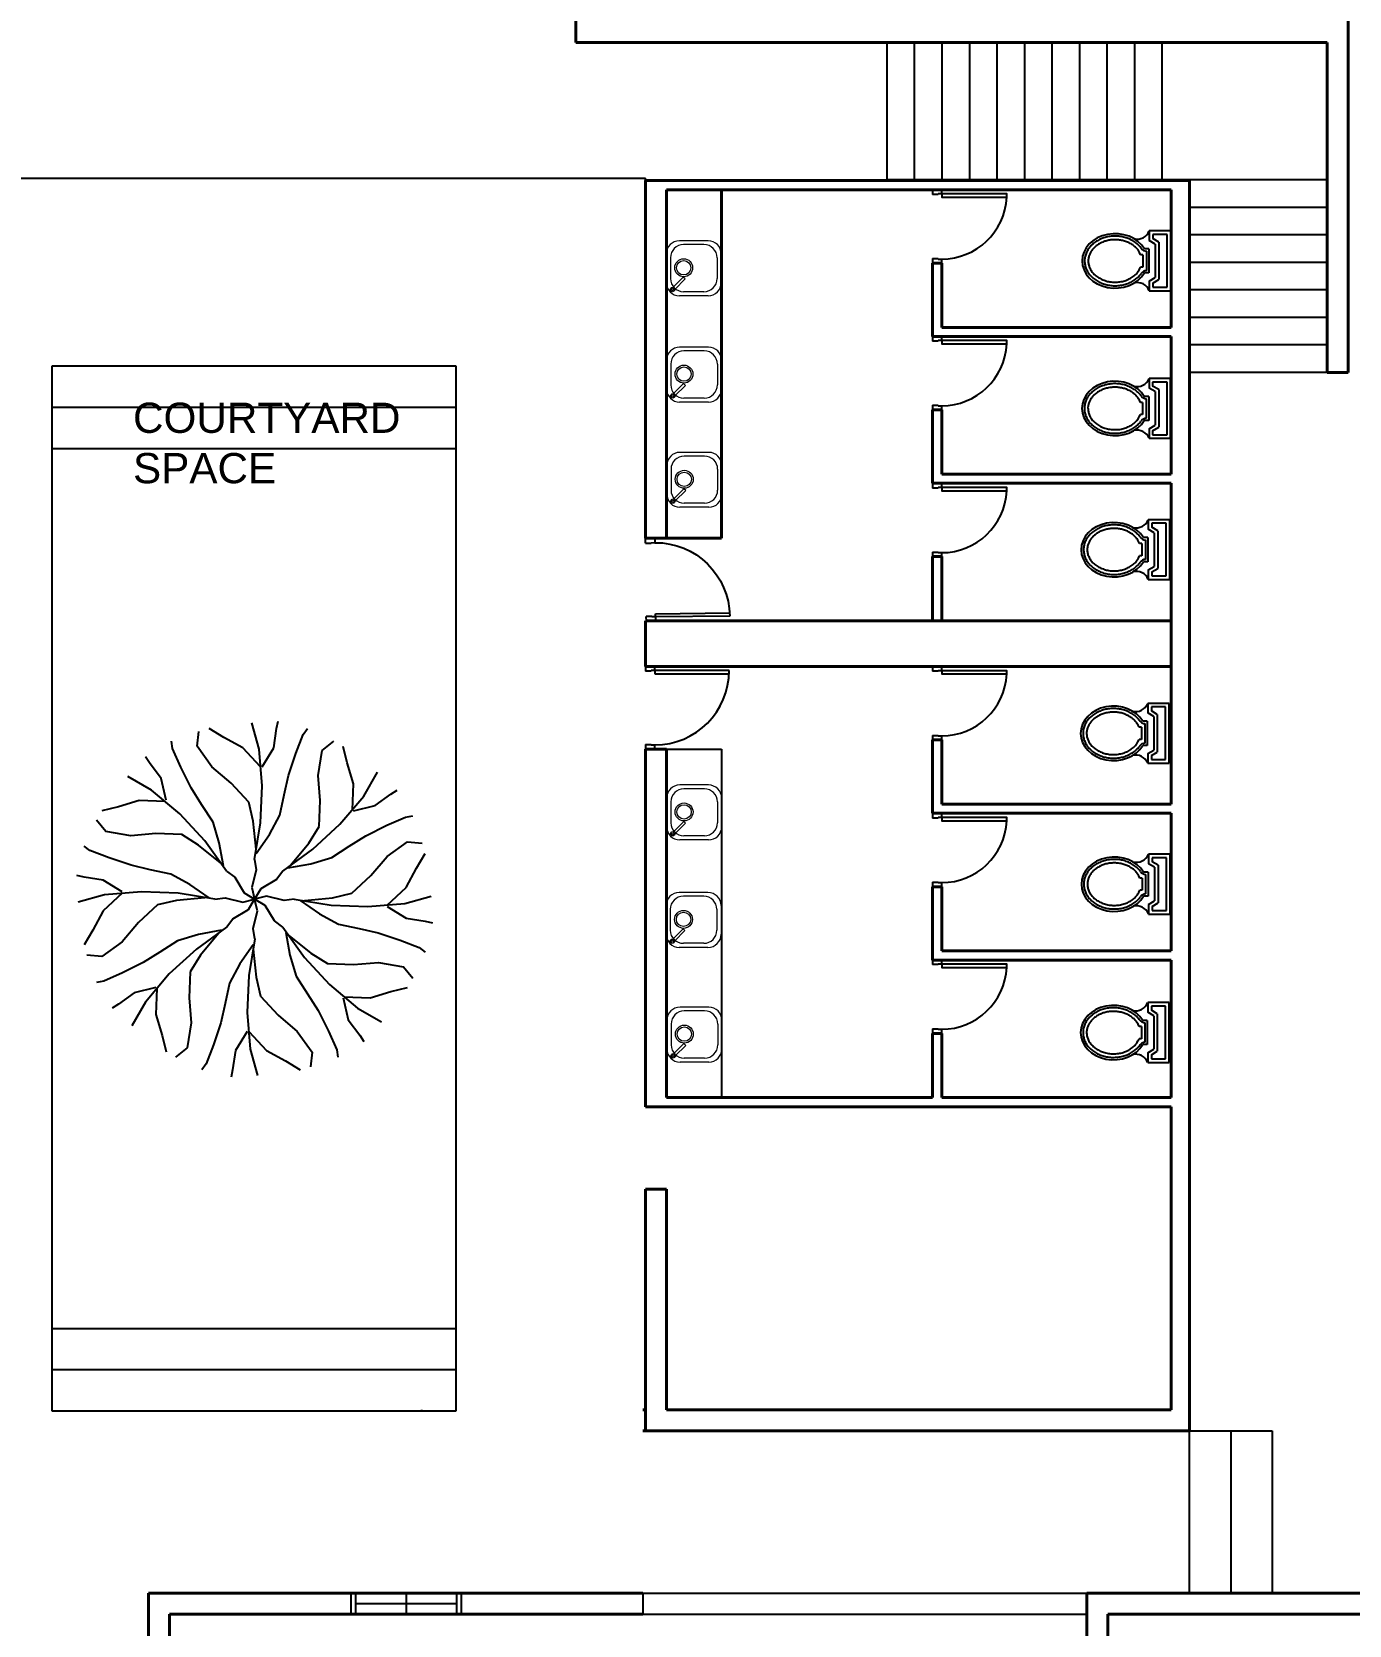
# Model space of a CAD drawing. Header units: inches. Extents: x 24 to 210, y -18 to 73.
# Drawn here: x 57.7 to 72.06, y 21.28 to 38.65 of the extents above; entities that cross this region are included whole.
import ezdxf

# ---------------------------------------------------------------- set-up
doc = ezdxf.new("R2010")
doc.units = ezdxf.units.IN
doc.header["$MEASUREMENT"] = 0
for name, color, linetype in [('ARCH', 7, 'Continuous'), ('door space', 1, 'Continuous'), ('ELEVATION', 4, 'Continuous'), ('FURNITURE', 130, 'Continuous'), ('INBUILD', 81, 'Continuous'), ('STAIR', 231, 'Continuous'), ('TEXT', 141, 'Continuous'), ('WINDOW', 10, 'Continuous')]:
    doc.layers.add(name, color=color, linetype=linetype)
doc.layers.add('WALL', color=2, linetype='Continuous', lineweight=40)
doc.styles.get("Standard").update_dxf_attribs({"font": 'arial.ttf'})

# ---------------------------------------------------------------- blocks, each defined once
blk = doc.blocks.new('BRANCHZ', base_point=(0.5, 0.5))
for p, q in [((0.8758, 0.6211), (0.9341, 0.6629)), ((0.9341, 0.6629), (0.9759, 0.6586)), ((0.8297, 0.5667), (0.8758, 0.6211)), ((0.9591, 0.5878), (0.9842, 0.6293)), ((0.7756, 0.5166), (0.8297, 0.5667)), ((0.9298, 0.5334), (0.9591, 0.5878)), ((0.5334, 0.5083), (0.5, 0.5)), ((0.5835, 0.4958), (0.5335, 0.5083)), ((0.6126, 0.5001), (0.5835, 0.4958)), ((0.6126, 0.5001), (0.717, 0.4833)), ((0.6416, 0.496), (0.7213, 0.5041)), ((0.7213, 0.5041), (0.7756, 0.5166)), ((0.8758, 0.4833), (0.9298, 0.5334)), ((0.9258, 0.4876), (1.001, 0.5083)), ((0.6294, 0.4958), (0.6837, 0.4582)), ((0.6837, 0.4582), (0.7381, 0.4289)), ((0.717, 0.4833), (0.8214, 0.479)), ((0.8214, 0.479), (0.9258, 0.4876)), ((0.8758, 0.479), (0.9298, 0.4457)), ((0.7381, 0.4289), (0.7964, 0.4164)), ((0.7964, 0.4164), (0.8507, 0.4039)), ((0.9298, 0.4457), (0.9842, 0.4375)), ((0.9842, 0.4375), (1.005, 0.4332)), ((0.8507, 0.4039), (0.9133, 0.3831)), ((0.9133, 0.3831), (0.9674, 0.3623)), ((0.9674, 0.3623), (0.9842, 0.3498))]:
    blk.add_line(p, q)
blk = doc.blocks.new('TREE-16')
at = {"xscale": 120, "yscale": 120, "zscale": 120}
for rotation in [90, 134.9999999999999, 44.99999999999985, 180, 224.9999999999999, 314.9999999999998, 270]:
    blk.add_blockref('BRANCHZ', (0, 0), dxfattribs=dict(at, rotation=rotation))
blk.add_blockref('BRANCHZ', (0, 0), dxfattribs=at)
blk = doc.blocks.new('A$C027E3DAA')
at = {"lineweight": 5}
for p, q in [((142, 290), (63, 369)), ((320, 420), (100, 420)), ((291, 388), (131, 388)), ((0, 100), (0, 320)), ((31, 132), (31, 288)), ((48, 356), (128, 276)), ((128, 276), (142, 290)), ((391, 132), (391, 288)), ((420, 100), (420, 320)), ((291, 32), (131, 32)), ((320, 0), (100, 0))]:
    blk.add_line(p, q, dxfattribs=at)
for centre, radius in [((47, 373), 16.5), ((47, 373), 8.24), ((214, 287), 68.5), ((214, 287), 54.8)]:
    blk.add_circle(centre, radius, dxfattribs=at)
for centre, start, end in [((100, 320), 90, 180), ((131, 288), 90, 180), ((291, 288), 0, 90), ((320, 320), 0, 90), ((131, 132), 180, 270), ((291, 132), 270, 0), ((100, 100), 180, 270), ((320, 100), 270, 0)]:
    blk.add_arc(centre, 100, start, end, dxfattribs=at)

msp = doc.modelspace()

# ---------------------------------------------------------------- linework, layer by layer
msp.add_line((70.318, 37.04), (67.018, 37.04))
at = {"layer": 'ARCH', "color": 32}
for p, q in [((67.617, 36.932), (67.517, 36.932)), ((67.517, 36.932), (67.517, 36.882)), ((67.577, 36.882), (67.517, 36.882)), ((67.617, 36.887), (67.577, 36.887)), ((67.577, 36.882), (67.577, 36.887)), ((67.617, 36.887), (67.617, 36.932)), ((67.517, 36.182), (67.577, 36.182)), ((67.517, 36.182), (67.517, 36.132)), ((67.577, 36.177), (67.577, 36.182)), ((67.577, 36.177), (67.617, 36.177)), ((67.617, 36.132), (67.617, 36.177)), ((67.517, 36.132), (67.617, 36.132)), ((67.617, 35.332), (67.517, 35.332)), ((67.517, 35.332), (67.517, 35.282)), ((67.577, 35.282), (67.517, 35.282)), ((67.617, 35.287), (67.577, 35.287)), ((67.577, 35.282), (67.577, 35.287)), ((67.617, 35.287), (67.617, 35.332)), ((67.517, 34.582), (67.577, 34.582)), ((67.517, 34.582), (67.517, 34.532)), ((67.577, 34.577), (67.577, 34.582)), ((67.517, 34.532), (67.617, 34.532)), ((67.577, 34.577), (67.617, 34.577)), ((67.617, 34.532), (67.617, 34.577)), ((67.617, 33.73), (67.517, 33.73)), ((67.517, 33.73), (67.517, 33.68)), ((67.617, 33.685), (67.617, 33.73)), ((67.577, 33.68), (67.517, 33.68)), ((67.617, 33.685), (67.577, 33.685)), ((67.577, 33.68), (67.577, 33.685)), ((67.517, 32.98), (67.577, 32.98)), ((67.517, 32.98), (67.517, 32.93)), ((67.517, 32.93), (67.617, 32.93)), ((67.577, 32.975), (67.577, 32.98)), ((67.577, 32.975), (67.617, 32.975)), ((67.617, 32.93), (67.617, 32.975)), ((67.617, 31.732), (67.517, 31.732)), ((67.517, 31.732), (67.517, 31.682)), ((67.577, 31.682), (67.517, 31.682)), ((67.617, 31.687), (67.577, 31.687)), ((67.577, 31.682), (67.577, 31.687)), ((67.617, 31.687), (67.617, 31.732)), ((67.517, 30.982), (67.577, 30.982)), ((67.517, 30.982), (67.517, 30.932)), ((67.517, 30.932), (67.617, 30.932)), ((67.577, 30.977), (67.577, 30.982)), ((67.577, 30.977), (67.617, 30.977)), ((67.617, 30.932), (67.617, 30.977)), ((67.617, 30.131), (67.517, 30.131)), ((67.517, 30.131), (67.517, 30.081)), ((67.577, 30.081), (67.517, 30.081)), ((67.617, 30.086), (67.577, 30.086)), ((67.577, 30.081), (67.577, 30.086)), ((67.617, 30.086), (67.617, 30.131)), ((67.517, 29.381), (67.577, 29.381)), ((67.517, 29.381), (67.517, 29.331)), ((67.577, 29.376), (67.577, 29.381)), ((67.577, 29.376), (67.617, 29.376)), ((67.617, 29.331), (67.617, 29.376)), ((67.517, 29.331), (67.617, 29.331)), ((67.617, 28.532), (67.517, 28.532)), ((67.517, 28.532), (67.517, 28.482)), ((67.617, 28.487), (67.617, 28.532)), ((67.577, 28.482), (67.517, 28.482)), ((67.617, 28.487), (67.577, 28.487)), ((67.577, 28.482), (67.577, 28.487)), ((67.517, 27.782), (67.577, 27.782)), ((67.517, 27.782), (67.517, 27.732)), ((67.517, 27.732), (67.617, 27.732)), ((67.577, 27.777), (67.577, 27.782)), ((67.577, 27.777), (67.617, 27.777)), ((67.617, 27.732), (67.617, 27.777))]:
    msp.add_line(p, q, dxfattribs=at)
for points in [[(68.327, 36.852), (68.327, 36.887), (67.617, 36.887), (67.617, 36.852)], [(68.327, 35.252), (68.327, 35.287), (67.617, 35.287), (67.617, 35.252)], [(68.327, 33.65), (68.327, 33.685), (67.617, 33.685), (67.617, 33.65)], [(68.327, 31.652), (68.327, 31.687), (67.617, 31.687), (67.617, 31.652)], [(68.327, 30.051), (68.327, 30.086), (67.617, 30.086), (67.617, 30.051)], [(68.327, 28.452), (68.327, 28.487), (67.617, 28.487), (67.617, 28.452)]]:
    msp.add_lwpolyline(points, close=True, dxfattribs=at)
at = {"layer": 'ARCH', "color": 40}
for centre in [(67.617, 36.887), (67.617, 35.287), (67.617, 33.685), (67.617, 31.687), (67.617, 30.086), (67.617, 28.487)]:
    msp.add_arc(centre, 0.71, 270, 357.1744, dxfattribs=at)
at = {"layer": 'door space'}
for p, q in [((64.388, 33.128), (64.488, 33.129)), ((64.388, 33.078), (64.388, 33.128)), ((64.388, 33.078), (64.448, 33.078)), ((64.448, 33.083), (64.488, 33.084)), ((64.488, 33.129), (64.488, 33.084)), ((64.456, 32.279), (64.396, 32.278)), ((64.397, 32.228), (64.396, 32.278)), ((64.497, 32.229), (64.397, 32.228)), ((64.456, 32.279), (64.456, 32.274)), ((64.496, 32.274), (64.456, 32.274)), ((64.496, 32.309), (65.306, 32.317)), ((64.496, 32.274), (64.496, 32.309)), ((65.306, 32.282), (64.496, 32.274)), ((64.496, 32.274), (64.497, 32.229)), ((64.389, 31.734), (64.389, 31.684)), ((64.489, 31.734), (64.389, 31.734)), ((64.449, 31.684), (64.389, 31.684)), ((64.489, 31.689), (64.449, 31.689)), ((64.449, 31.684), (64.449, 31.689)), ((64.489, 31.689), (64.489, 31.734)), ((65.299, 31.689), (64.489, 31.689)), ((64.489, 31.689), (64.489, 31.654)), ((64.489, 31.654), (65.299, 31.654)), ((64.389, 30.884), (64.389, 30.834)), ((64.389, 30.884), (64.449, 30.884)), ((64.389, 30.834), (64.489, 30.834)), ((64.449, 30.879), (64.449, 30.884)), ((64.449, 30.879), (64.489, 30.879)), ((64.489, 30.834), (64.489, 30.879))]:
    msp.add_line(p, q, dxfattribs=at)
at = {"layer": 'door space', "extrusion": (0, 0, -1)}
msp.add_ellipse((64.496, 32.274), major_axis=(0.578, -0.567), ratio=1, start_param=3.926991, end_param=5.497787, dxfattribs=at)
at = {"layer": 'door space'}
msp.add_ellipse((64.489, 31.689), major_axis=(0.573, 0.573), ratio=1, start_param=3.926991, end_param=5.497787, dxfattribs=at)
at = {"layer": 'ELEVATION'}
for p, q in [((56.126, 37.06), (64.387, 37.06)), ((64.387, 37.032), (64.387, 37.06)), ((57.92, 35.011), (62.32, 35.011)), ((57.92, 23.611), (57.92, 35.011)), ((62.32, 35.011), (62.32, 23.611)), ((62.32, 23.611), (57.92, 23.611)), ((61.948, 23.611), (61.948, 23.627))]:
    msp.add_line(p, q, dxfattribs=at)
at = {"layer": 'FURNITURE', "linetype": 'Continuous'}
for p, q in [((70.115, 36.484), (69.88, 36.484)), ((69.88, 36.484), (69.88, 36.379)), ((69.945, 36.34), (69.88, 36.379)), ((69.919, 36.444), (69.919, 36.401)), ((70.075, 36.444), (69.919, 36.444)), ((69.984, 36.362), (69.919, 36.401)), ((69.945, 36.34), (69.945, 35.975)), ((69.984, 36.362), (69.984, 35.953)), ((70.075, 35.87), (70.075, 36.444)), ((70.115, 35.831), (70.115, 36.484)), ((69.81, 36.223), (69.785, 36.223)), ((69.81, 36.223), (69.81, 36.09)), ((69.875, 36.288), (69.827, 36.288)), ((69.849, 36.262), (69.849, 36.051)), ((69.875, 36.288), (69.875, 36.025)), ((69.81, 36.09), (69.785, 36.09)), ((69.875, 36.025), (69.827, 36.025)), ((69.88, 35.936), (69.945, 35.975)), ((69.88, 35.936), (69.88, 35.831)), ((69.88, 35.831), (70.115, 35.831)), ((69.919, 35.913), (69.984, 35.953)), ((69.919, 35.913), (69.919, 35.87)), ((69.919, 35.87), (70.075, 35.87)), ((70.112, 34.875), (69.877, 34.875)), ((69.877, 34.875), (69.877, 34.77)), ((69.942, 34.731), (69.877, 34.77)), ((69.916, 34.835), (69.916, 34.792)), ((70.073, 34.835), (69.916, 34.835)), ((69.982, 34.753), (69.916, 34.792)), ((69.982, 34.753), (69.982, 34.343)), ((70.073, 34.261), (70.073, 34.835)), ((70.112, 34.222), (70.112, 34.875)), ((69.807, 34.614), (69.783, 34.614)), ((69.807, 34.614), (69.807, 34.481)), ((69.873, 34.679), (69.825, 34.679)), ((69.847, 34.653), (69.847, 34.442)), ((69.873, 34.679), (69.873, 34.416)), ((69.942, 34.731), (69.942, 34.366)), ((69.807, 34.481), (69.783, 34.481)), ((69.873, 34.416), (69.825, 34.416)), ((69.877, 34.327), (69.942, 34.366)), ((69.877, 34.327), (69.877, 34.222)), ((69.916, 34.304), (69.982, 34.343)), ((69.916, 34.304), (69.916, 34.261)), ((69.916, 34.261), (70.073, 34.261)), ((69.877, 34.222), (70.112, 34.222)), ((70.103, 33.334), (69.868, 33.334)), ((69.868, 33.334), (69.868, 33.23)), ((69.934, 33.191), (69.868, 33.23)), ((69.908, 33.295), (69.908, 33.252)), ((70.064, 33.295), (69.908, 33.295)), ((69.973, 33.213), (69.908, 33.252)), ((69.934, 33.191), (69.934, 32.825)), ((69.973, 33.213), (69.973, 32.803)), ((70.064, 32.721), (70.064, 33.295)), ((70.103, 32.682), (70.103, 33.334)), ((69.799, 33.074), (69.774, 33.074)), ((69.799, 33.074), (69.799, 32.941)), ((69.864, 33.139), (69.816, 33.139)), ((69.838, 33.113), (69.838, 32.902)), ((69.864, 33.139), (69.864, 32.876)), ((69.799, 32.941), (69.774, 32.941)), ((69.864, 32.876), (69.816, 32.876)), ((69.868, 32.786), (69.934, 32.825)), ((69.868, 32.786), (69.868, 32.682)), ((69.868, 32.682), (70.103, 32.682)), ((69.908, 32.764), (69.973, 32.803)), ((69.908, 32.764), (69.908, 32.721)), ((69.908, 32.721), (70.064, 32.721)), ((70.097, 31.331), (69.863, 31.331)), ((69.863, 31.331), (69.863, 31.227)), ((69.902, 31.292), (69.902, 31.249)), ((70.058, 31.292), (69.902, 31.292)), ((70.058, 30.718), (70.058, 31.292)), ((70.097, 30.679), (70.097, 31.331)), ((69.858, 31.136), (69.81, 31.136)), ((69.832, 31.11), (69.832, 30.898)), ((69.858, 31.136), (69.858, 30.873)), ((69.928, 31.188), (69.863, 31.227)), ((69.967, 31.21), (69.902, 31.249)), ((69.928, 31.188), (69.928, 30.822)), ((69.967, 31.21), (69.967, 30.8)), ((69.793, 31.07), (69.768, 31.07)), ((69.793, 30.938), (69.768, 30.938)), ((69.793, 31.07), (69.793, 30.938)), ((69.858, 30.873), (69.81, 30.873)), ((69.863, 30.783), (69.928, 30.822)), ((69.863, 30.783), (69.863, 30.679)), ((69.902, 30.761), (69.967, 30.8)), ((69.902, 30.761), (69.902, 30.718)), ((69.863, 30.679), (70.097, 30.679)), ((69.902, 30.718), (70.058, 30.718)), ((70.106, 29.686), (69.871, 29.686)), ((69.871, 29.686), (69.871, 29.582)), ((69.936, 29.543), (69.871, 29.582)), ((69.91, 29.647), (69.91, 29.604)), ((70.066, 29.647), (69.91, 29.647)), ((69.975, 29.565), (69.91, 29.604)), ((69.936, 29.543), (69.936, 29.177)), ((69.975, 29.565), (69.975, 29.155)), ((70.066, 29.073), (70.066, 29.647)), ((70.106, 29.034), (70.106, 29.686)), ((69.801, 29.426), (69.776, 29.426)), ((69.801, 29.426), (69.801, 29.293)), ((69.866, 29.491), (69.818, 29.491)), ((69.84, 29.465), (69.84, 29.254)), ((69.866, 29.491), (69.866, 29.228)), ((69.801, 29.293), (69.776, 29.293)), ((69.866, 29.228), (69.818, 29.228)), ((69.871, 29.138), (69.936, 29.177)), ((69.871, 29.138), (69.871, 29.034)), ((69.871, 29.034), (70.106, 29.034)), ((69.91, 29.116), (69.975, 29.155)), ((69.91, 29.116), (69.91, 29.073)), ((69.91, 29.073), (70.066, 29.073)), ((70.097, 28.068, -0.001), (69.862, 28.068, -0.001)), ((69.862, 28.068, -0.001), (69.862, 27.963, -0.001)), ((69.902, 28.029, -0.001), (69.902, 27.985, -0.001)), ((70.058, 28.029, -0.001), (69.902, 28.029, -0.001)), ((69.967, 27.946, -0.001), (69.902, 27.985, -0.001)), ((70.058, 27.454, -0.001), (70.058, 28.029, -0.001)), ((70.097, 27.415, -0.001), (70.097, 28.068, -0.001)), ((69.793, 27.807, -0.001), (69.768, 27.807, -0.001)), ((69.793, 27.807, -0.001), (69.793, 27.674, -0.001)), ((69.858, 27.872, -0.001), (69.81, 27.872, -0.001)), ((69.832, 27.847, -0.001), (69.832, 27.635, -0.001)), ((69.858, 27.872, -0.001), (69.858, 27.609, -0.001)), ((69.928, 27.924, -0.001), (69.862, 27.963, -0.001)), ((69.928, 27.924, -0.001), (69.928, 27.559, -0.001)), ((69.967, 27.946, -0.001), (69.967, 27.537, -0.001)), ((69.793, 27.674, -0.001), (69.768, 27.674, -0.001)), ((69.858, 27.609, -0.001), (69.81, 27.609, -0.001)), ((69.862, 27.52, -0.001), (69.928, 27.559, -0.001)), ((69.862, 27.52, -0.001), (69.862, 27.415, -0.001)), ((69.902, 27.497, -0.001), (69.967, 27.537, -0.001)), ((69.902, 27.497, -0.001), (69.902, 27.454, -0.001)), ((69.862, 27.415, -0.001), (70.097, 27.415, -0.001)), ((69.902, 27.454, -0.001), (70.058, 27.454, -0.001))]:
    msp.add_line(p, q, dxfattribs=at)
for centre, radius, start, end in [((69.75, 36.534), 0.139, 254.642, 338.7339), ((69.855, 36.34), 0.0783, 216.0032, 265.4798), ((69.855, 35.973), 0.0783, 94.5202, 143.9959), ((69.75, 35.781), 0.139, 21.2661, 105.358), ((69.748, 34.925), 0.139, 254.642, 338.7339), ((69.853, 34.731), 0.0783, 216.0032, 265.4798), ((69.853, 34.364), 0.0783, 94.5202, 143.9959), ((69.748, 34.172), 0.139, 21.2661, 105.358), ((69.739, 33.385), 0.139, 254.642, 338.7339), ((69.844, 33.191), 0.0783, 216.0032, 265.4798), ((69.844, 32.824), 0.0783, 94.5202, 143.9959), ((69.739, 32.632), 0.139, 21.2661, 105.358), ((69.733, 31.381), 0.139, 254.642, 338.7339), ((69.838, 31.188), 0.0783, 216.0032, 265.4798), ((69.733, 30.628), 0.139, 21.2661, 105.358), ((69.838, 30.82), 0.0783, 94.5202, 143.9959), ((69.741, 29.737), 0.139, 254.642, 338.7339), ((69.846, 29.543), 0.0783, 216.0032, 265.4798), ((69.846, 29.176), 0.0783, 94.5202, 143.9959), ((69.741, 28.984), 0.139, 21.2661, 105.358), ((69.733, 28.118, -0.001), 0.139, 254.642, 338.7339), ((69.838, 27.925, -0.001), 0.0783, 216.0032, 265.4798), ((69.838, 27.557, -0.001), 0.0783, 94.5202, 143.9959), ((69.733, 27.365, -0.001), 0.139, 21.2661, 105.358)]:
    msp.add_arc(centre, radius, start, end, dxfattribs=at)
for centre in [(69.506, 36.157), (69.504, 34.548), (69.495, 33.007), (69.489, 31.004), (69.497, 29.359), (69.489, 27.741, -0.001)]:
    msp.add_ellipse(centre, major_axis=(0.358, 0), ratio=0.828948, start_param=0.459479, end_param=5.823706, dxfattribs=at)
for points, knots in [([(69.792, 36.294), (69.791, 36.296), (69.79, 36.298), (69.779, 36.312), (69.768, 36.323), (69.745, 36.345), (69.732, 36.356), (69.704, 36.374), (69.689, 36.383), (69.658, 36.398), (69.642, 36.404), (69.608, 36.415), (69.59, 36.419), (69.555, 36.425), (69.537, 36.427), (69.5, 36.428), (69.482, 36.427), (69.446, 36.423), (69.428, 36.42), (69.394, 36.412), (69.377, 36.406), (69.344, 36.393), (69.329, 36.386), (69.299, 36.369), (69.285, 36.359), (69.26, 36.338), (69.248, 36.327), (69.227, 36.304), (69.218, 36.291), (69.202, 36.265), (69.195, 36.252), (69.185, 36.224), (69.181, 36.21), (69.175, 36.182), (69.174, 36.168), (69.175, 36.139), (69.176, 36.125), (69.182, 36.096), (69.187, 36.082), (69.198, 36.055), (69.205, 36.042), (69.222, 36.016), (69.232, 36.004), (69.254, 35.981), (69.266, 35.97), (69.292, 35.95), (69.306, 35.941), (69.336, 35.924), (69.352, 35.917), (69.385, 35.905), (69.402, 35.899), (69.437, 35.892), (69.454, 35.889), (69.491, 35.886), (69.509, 35.886), (69.545, 35.887), (69.563, 35.89), (69.598, 35.896), (69.616, 35.901), (69.649, 35.912), (69.665, 35.919), (69.696, 35.934), (69.711, 35.943), (69.738, 35.962), (69.751, 35.973), (69.773, 35.995), (69.783, 36.007), (69.792, 36.019)], [0.542145, 0.542145, 0.542145, 0.542145, 0.562703, 0.562703, 0.724661, 0.724661, 0.886619, 0.886619, 1.048577, 1.048577, 1.210535, 1.210535, 1.372493, 1.372493, 1.534451, 1.534451, 1.696409, 1.696409, 1.858367, 1.858367, 2.020325, 2.020325, 2.182283, 2.182283, 2.344241, 2.344241, 2.506199, 2.506199, 2.668157, 2.668157, 2.830115, 2.830115, 2.992073, 2.992073, 3.154031, 3.154031, 3.315989, 3.315989, 3.477947, 3.477947, 3.639905, 3.639905, 3.801863, 3.801863, 3.963821, 3.963821, 4.125779, 4.125779, 4.287737, 4.287737, 4.449695, 4.449695, 4.611653, 4.611653, 4.773611, 4.773611, 4.935569, 4.935569, 5.097526, 5.097526, 5.259484, 5.259484, 5.421442, 5.421442, 5.5834, 5.5834, 5.741045, 5.741045, 5.741045, 5.741045]), ([(69.785, 36.223), (69.767, 36.262), (69.762, 36.269), (69.749, 36.286), (69.74, 36.296), (69.721, 36.314), (69.71, 36.323), (69.687, 36.339), (69.675, 36.346), (69.649, 36.359), (69.636, 36.365), (69.607, 36.374), (69.592, 36.378), (69.562, 36.384), (69.547, 36.386), (69.516, 36.388), (69.5, 36.388), (69.469, 36.387), (69.454, 36.385), (69.424, 36.379), (69.409, 36.375), (69.38, 36.366), (69.367, 36.36), (69.341, 36.348), (69.328, 36.34), (69.305, 36.325), (69.294, 36.316), (69.275, 36.298), (69.266, 36.289), (69.25, 36.269), (69.243, 36.258), (69.232, 36.237), (69.227, 36.227), (69.22, 36.205), (69.217, 36.194), (69.214, 36.171), (69.213, 36.16), (69.214, 36.136), (69.216, 36.123), (69.223, 36.097), (69.228, 36.084), (69.241, 36.059), (69.248, 36.047), (69.267, 36.024), (69.277, 36.012), (69.301, 35.992), (69.314, 35.982), (69.343, 35.965), (69.358, 35.957), (69.39, 35.944), (69.407, 35.938), (69.442, 35.93), (69.46, 35.928), (69.497, 35.925), (69.515, 35.925), (69.551, 35.927), (69.569, 35.93), (69.604, 35.938), (69.621, 35.943), (69.654, 35.956), (69.669, 35.964), (69.698, 35.981), (69.711, 35.991), (69.735, 36.012), (69.745, 36.023), (69.761, 36.042), (69.766, 36.05), (69.785, 36.09)], [0.459479, 0.459479, 0.459479, 0.459479, 0.567422, 0.567422, 0.720865, 0.720865, 0.874307, 0.874307, 1.02775, 1.02775, 1.181192, 1.181192, 1.334635, 1.334635, 1.488077, 1.488077, 1.64152, 1.64152, 1.794963, 1.794963, 1.948405, 1.948405, 2.101848, 2.101848, 2.25529, 2.25529, 2.408733, 2.408733, 2.562175, 2.562175, 2.715618, 2.715618, 2.86906, 2.86906, 3.022503, 3.022503, 3.175946, 3.175946, 3.356457, 3.356457, 3.536968, 3.536968, 3.717479, 3.717479, 3.89799, 3.89799, 4.078501, 4.078501, 4.259012, 4.259012, 4.439523, 4.439523, 4.620035, 4.620035, 4.800546, 4.800546, 4.981057, 4.981057, 5.161568, 5.161568, 5.342079, 5.342079, 5.52259, 5.52259, 5.703101, 5.703101, 5.823706, 5.823706, 5.823706, 5.823706]), ([(69.789, 34.685), (69.788, 34.687), (69.787, 34.689), (69.777, 34.702), (69.766, 34.714), (69.742, 34.736), (69.729, 34.747), (69.702, 34.765), (69.687, 34.774), (69.656, 34.789), (69.639, 34.795), (69.605, 34.806), (69.588, 34.81), (69.552, 34.816), (69.534, 34.818), (69.498, 34.819), (69.48, 34.818), (69.444, 34.814), (69.426, 34.811), (69.391, 34.803), (69.374, 34.797), (69.342, 34.784), (69.326, 34.777), (69.297, 34.759), (69.283, 34.75), (69.257, 34.729), (69.246, 34.718), (69.225, 34.695), (69.215, 34.682), (69.199, 34.656), (69.193, 34.643), (69.182, 34.615), (69.178, 34.601), (69.173, 34.573), (69.172, 34.559), (69.172, 34.53), (69.174, 34.516), (69.18, 34.487), (69.184, 34.473), (69.196, 34.446), (69.203, 34.433), (69.22, 34.407), (69.229, 34.395), (69.251, 34.372), (69.263, 34.361), (69.289, 34.341), (69.303, 34.332), (69.333, 34.315), (69.349, 34.308), (69.382, 34.295), (69.399, 34.29), (69.434, 34.283), (69.452, 34.28), (69.488, 34.277), (69.506, 34.277), (69.543, 34.278), (69.561, 34.281), (69.596, 34.287), (69.613, 34.292), (69.647, 34.303), (69.663, 34.31), (69.694, 34.325), (69.708, 34.334), (69.735, 34.353), (69.748, 34.364), (69.771, 34.386), (69.781, 34.398), (69.789, 34.41)], [0.542145, 0.542145, 0.542145, 0.542145, 0.562703, 0.562703, 0.724661, 0.724661, 0.886619, 0.886619, 1.048577, 1.048577, 1.210535, 1.210535, 1.372493, 1.372493, 1.534451, 1.534451, 1.696409, 1.696409, 1.858367, 1.858367, 2.020325, 2.020325, 2.182283, 2.182283, 2.344241, 2.344241, 2.506199, 2.506199, 2.668157, 2.668157, 2.830115, 2.830115, 2.992073, 2.992073, 3.154031, 3.154031, 3.315989, 3.315989, 3.477947, 3.477947, 3.639905, 3.639905, 3.801863, 3.801863, 3.963821, 3.963821, 4.125779, 4.125779, 4.287737, 4.287737, 4.449695, 4.449695, 4.611653, 4.611653, 4.773611, 4.773611, 4.935569, 4.935569, 5.097526, 5.097526, 5.259484, 5.259484, 5.421442, 5.421442, 5.5834, 5.5834, 5.741045, 5.741045, 5.741045, 5.741045]), ([(69.783, 34.614), (69.764, 34.653), (69.759, 34.66), (69.746, 34.677), (69.738, 34.687), (69.718, 34.705), (69.708, 34.714), (69.685, 34.73), (69.673, 34.737), (69.647, 34.75), (69.633, 34.756), (69.605, 34.765), (69.59, 34.769), (69.56, 34.775), (69.544, 34.777), (69.514, 34.779), (69.498, 34.779), (69.467, 34.778), (69.452, 34.776), (69.421, 34.77), (69.407, 34.766), (69.378, 34.757), (69.364, 34.751), (69.338, 34.738), (69.326, 34.731), (69.303, 34.716), (69.292, 34.707), (69.272, 34.689), (69.263, 34.68), (69.248, 34.66), (69.241, 34.649), (69.229, 34.628), (69.225, 34.618), (69.217, 34.596), (69.215, 34.585), (69.211, 34.562), (69.211, 34.551), (69.212, 34.527), (69.214, 34.514), (69.221, 34.488), (69.225, 34.475), (69.238, 34.45), (69.246, 34.438), (69.264, 34.415), (69.275, 34.403), (69.298, 34.383), (69.312, 34.373), (69.34, 34.356), (69.355, 34.348), (69.388, 34.335), (69.405, 34.329), (69.44, 34.321), (69.458, 34.319), (69.494, 34.316), (69.512, 34.316), (69.549, 34.318), (69.567, 34.321), (69.602, 34.329), (69.619, 34.334), (69.651, 34.347), (69.667, 34.355), (69.695, 34.372), (69.708, 34.382), (69.732, 34.403), (69.743, 34.414), (69.758, 34.433), (69.764, 34.441), (69.783, 34.481)], [0.459479, 0.459479, 0.459479, 0.459479, 0.567422, 0.567422, 0.720865, 0.720865, 0.874307, 0.874307, 1.02775, 1.02775, 1.181192, 1.181192, 1.334635, 1.334635, 1.488077, 1.488077, 1.64152, 1.64152, 1.794963, 1.794963, 1.948405, 1.948405, 2.101848, 2.101848, 2.25529, 2.25529, 2.408733, 2.408733, 2.562175, 2.562175, 2.715618, 2.715618, 2.86906, 2.86906, 3.022503, 3.022503, 3.175946, 3.175946, 3.356457, 3.356457, 3.536968, 3.536968, 3.717479, 3.717479, 3.89799, 3.89799, 4.078501, 4.078501, 4.259012, 4.259012, 4.439523, 4.439523, 4.620035, 4.620035, 4.800546, 4.800546, 4.981057, 4.981057, 5.161568, 5.161568, 5.342079, 5.342079, 5.52259, 5.52259, 5.703101, 5.703101, 5.823706, 5.823706, 5.823706, 5.823706]), ([(69.781, 33.145), (69.78, 33.147), (69.778, 33.148), (69.768, 33.162), (69.757, 33.174), (69.734, 33.196), (69.721, 33.206), (69.693, 33.225), (69.678, 33.234), (69.647, 33.249), (69.63, 33.255), (69.597, 33.266), (69.579, 33.27), (69.544, 33.276), (69.526, 33.277), (69.489, 33.278), (69.471, 33.278), (69.435, 33.274), (69.417, 33.271), (69.382, 33.262), (69.366, 33.257), (69.333, 33.244), (69.317, 33.236), (69.288, 33.219), (69.274, 33.21), (69.249, 33.189), (69.237, 33.178), (69.216, 33.154), (69.207, 33.142), (69.191, 33.116), (69.184, 33.103), (69.173, 33.075), (69.169, 33.061), (69.164, 33.033), (69.163, 33.018), (69.163, 32.99), (69.165, 32.975), (69.171, 32.947), (69.176, 32.933), (69.187, 32.906), (69.194, 32.893), (69.211, 32.867), (69.221, 32.855), (69.242, 32.832), (69.254, 32.821), (69.28, 32.801), (69.295, 32.791), (69.325, 32.775), (69.34, 32.768), (69.373, 32.755), (69.39, 32.75), (69.425, 32.742), (69.443, 32.74), (69.479, 32.737), (69.498, 32.736), (69.534, 32.738), (69.552, 32.74), (69.587, 32.747), (69.605, 32.752), (69.638, 32.763), (69.654, 32.77), (69.685, 32.785), (69.7, 32.794), (69.727, 32.813), (69.739, 32.824), (69.762, 32.846), (69.772, 32.857), (69.781, 32.87)], [0.542145, 0.542145, 0.542145, 0.542145, 0.562703, 0.562703, 0.724661, 0.724661, 0.886619, 0.886619, 1.048577, 1.048577, 1.210535, 1.210535, 1.372493, 1.372493, 1.534451, 1.534451, 1.696409, 1.696409, 1.858367, 1.858367, 2.020325, 2.020325, 2.182283, 2.182283, 2.344241, 2.344241, 2.506199, 2.506199, 2.668157, 2.668157, 2.830115, 2.830115, 2.992073, 2.992073, 3.154031, 3.154031, 3.315989, 3.315989, 3.477947, 3.477947, 3.639905, 3.639905, 3.801863, 3.801863, 3.963821, 3.963821, 4.125779, 4.125779, 4.287737, 4.287737, 4.449695, 4.449695, 4.611653, 4.611653, 4.773611, 4.773611, 4.935569, 4.935569, 5.097526, 5.097526, 5.259484, 5.259484, 5.421442, 5.421442, 5.5834, 5.5834, 5.741045, 5.741045, 5.741045, 5.741045]), ([(69.774, 33.074), (69.756, 33.113), (69.751, 33.12), (69.738, 33.137), (69.729, 33.147), (69.71, 33.165), (69.699, 33.174), (69.676, 33.189), (69.664, 33.197), (69.638, 33.21), (69.624, 33.215), (69.596, 33.225), (69.581, 33.229), (69.551, 33.235), (69.536, 33.237), (69.505, 33.239), (69.489, 33.239), (69.458, 33.237), (69.443, 33.235), (69.413, 33.23), (69.398, 33.226), (69.369, 33.217), (69.355, 33.211), (69.329, 33.198), (69.317, 33.191), (69.294, 33.175), (69.283, 33.167), (69.263, 33.149), (69.255, 33.139), (69.239, 33.12), (69.232, 33.109), (69.221, 33.088), (69.216, 33.077), (69.209, 33.056), (69.206, 33.044), (69.203, 33.022), (69.202, 33.011), (69.203, 32.987), (69.205, 32.974), (69.212, 32.948), (69.217, 32.935), (69.229, 32.91), (69.237, 32.898), (69.255, 32.874), (69.266, 32.863), (69.29, 32.842), (69.303, 32.833), (69.331, 32.815), (69.347, 32.808), (69.379, 32.795), (69.396, 32.789), (69.431, 32.781), (69.449, 32.778), (69.485, 32.776), (69.504, 32.776), (69.54, 32.778), (69.558, 32.781), (69.593, 32.789), (69.61, 32.794), (69.643, 32.807), (69.658, 32.815), (69.687, 32.832), (69.7, 32.842), (69.724, 32.862), (69.734, 32.874), (69.75, 32.893), (69.755, 32.901), (69.774, 32.941)], [0.459479, 0.459479, 0.459479, 0.459479, 0.567422, 0.567422, 0.720865, 0.720865, 0.874307, 0.874307, 1.02775, 1.02775, 1.181192, 1.181192, 1.334635, 1.334635, 1.488077, 1.488077, 1.64152, 1.64152, 1.794963, 1.794963, 1.948405, 1.948405, 2.101848, 2.101848, 2.25529, 2.25529, 2.408733, 2.408733, 2.562175, 2.562175, 2.715618, 2.715618, 2.86906, 2.86906, 3.022503, 3.022503, 3.175946, 3.175946, 3.356457, 3.356457, 3.536968, 3.536968, 3.717479, 3.717479, 3.89799, 3.89799, 4.078501, 4.078501, 4.259012, 4.259012, 4.439523, 4.439523, 4.620035, 4.620035, 4.800546, 4.800546, 4.981057, 4.981057, 5.161568, 5.161568, 5.342079, 5.342079, 5.52259, 5.52259, 5.703101, 5.703101, 5.823706, 5.823706, 5.823706, 5.823706]), ([(69.775, 31.142), (69.774, 31.143), (69.772, 31.145), (69.762, 31.159), (69.751, 31.171), (69.728, 31.193), (69.715, 31.203), (69.687, 31.222), (69.672, 31.23), (69.641, 31.245), (69.625, 31.252), (69.591, 31.262), (69.573, 31.266), (69.538, 31.272), (69.52, 31.274), (69.483, 31.275), (69.465, 31.274), (69.429, 31.271), (69.411, 31.268), (69.377, 31.259), (69.36, 31.254), (69.327, 31.241), (69.312, 31.233), (69.282, 31.216), (69.268, 31.206), (69.243, 31.186), (69.231, 31.175), (69.21, 31.151), (69.201, 31.139), (69.185, 31.113), (69.178, 31.099), (69.167, 31.072), (69.163, 31.058), (69.158, 31.029), (69.157, 31.015), (69.158, 30.986), (69.159, 30.972), (69.165, 30.944), (69.17, 30.93), (69.181, 30.903), (69.188, 30.889), (69.205, 30.864), (69.215, 30.852), (69.236, 30.828), (69.248, 30.817), (69.275, 30.797), (69.289, 30.788), (69.319, 30.772), (69.334, 30.764), (69.367, 30.752), (69.384, 30.747), (69.419, 30.739), (69.437, 30.736), (69.473, 30.733), (69.492, 30.733), (69.528, 30.735), (69.546, 30.737), (69.581, 30.744), (69.599, 30.748), (69.632, 30.759), (69.648, 30.766), (69.679, 30.782), (69.694, 30.791), (69.721, 30.81), (69.733, 30.82), (69.756, 30.843), (69.766, 30.854), (69.775, 30.866)], [0.542145, 0.542145, 0.542145, 0.542145, 0.562703, 0.562703, 0.724661, 0.724661, 0.886619, 0.886619, 1.048577, 1.048577, 1.210535, 1.210535, 1.372493, 1.372493, 1.534451, 1.534451, 1.696409, 1.696409, 1.858367, 1.858367, 2.020325, 2.020325, 2.182283, 2.182283, 2.344241, 2.344241, 2.506199, 2.506199, 2.668157, 2.668157, 2.830115, 2.830115, 2.992073, 2.992073, 3.154031, 3.154031, 3.315989, 3.315989, 3.477947, 3.477947, 3.639905, 3.639905, 3.801863, 3.801863, 3.963821, 3.963821, 4.125779, 4.125779, 4.287737, 4.287737, 4.449695, 4.449695, 4.611653, 4.611653, 4.773611, 4.773611, 4.935569, 4.935569, 5.097526, 5.097526, 5.259484, 5.259484, 5.421442, 5.421442, 5.5834, 5.5834, 5.741045, 5.741045, 5.741045, 5.741045]), ([(69.768, 31.07), (69.75, 31.11), (69.745, 31.117), (69.732, 31.134), (69.723, 31.143), (69.704, 31.162), (69.693, 31.17), (69.67, 31.186), (69.658, 31.193), (69.632, 31.206), (69.618, 31.212), (69.59, 31.222), (69.575, 31.226), (69.545, 31.232), (69.53, 31.234), (69.499, 31.236), (69.483, 31.236), (69.452, 31.234), (69.437, 31.232), (69.407, 31.226), (69.392, 31.223), (69.363, 31.213), (69.35, 31.208), (69.323, 31.195), (69.311, 31.188), (69.288, 31.172), (69.277, 31.164), (69.258, 31.146), (69.249, 31.136), (69.233, 31.116), (69.226, 31.106), (69.215, 31.085), (69.21, 31.074), (69.203, 31.052), (69.2, 31.041), (69.197, 31.019), (69.196, 31.008), (69.197, 30.984), (69.199, 30.97), (69.206, 30.944), (69.211, 30.932), (69.223, 30.907), (69.231, 30.894), (69.249, 30.871), (69.26, 30.86), (69.284, 30.839), (69.297, 30.829), (69.325, 30.812), (69.341, 30.804), (69.373, 30.791), (69.39, 30.786), (69.425, 30.778), (69.443, 30.775), (69.479, 30.772), (69.498, 30.772), (69.534, 30.775), (69.552, 30.778), (69.587, 30.786), (69.604, 30.791), (69.637, 30.804), (69.652, 30.811), (69.681, 30.829), (69.694, 30.838), (69.718, 30.859), (69.728, 30.87), (69.744, 30.89), (69.749, 30.898), (69.768, 30.938)], [0.459479, 0.459479, 0.459479, 0.459479, 0.567422, 0.567422, 0.720865, 0.720865, 0.874307, 0.874307, 1.02775, 1.02775, 1.181192, 1.181192, 1.334635, 1.334635, 1.488077, 1.488077, 1.64152, 1.64152, 1.794963, 1.794963, 1.948405, 1.948405, 2.101848, 2.101848, 2.25529, 2.25529, 2.408733, 2.408733, 2.562175, 2.562175, 2.715618, 2.715618, 2.86906, 2.86906, 3.022503, 3.022503, 3.175946, 3.175946, 3.356457, 3.356457, 3.536968, 3.536968, 3.717479, 3.717479, 3.89799, 3.89799, 4.078501, 4.078501, 4.259012, 4.259012, 4.439523, 4.439523, 4.620035, 4.620035, 4.800546, 4.800546, 4.981057, 4.981057, 5.161568, 5.161568, 5.342079, 5.342079, 5.52259, 5.52259, 5.703101, 5.703101, 5.823706, 5.823706, 5.823706, 5.823706]), ([(69.783, 29.497), (69.782, 29.499), (69.781, 29.5), (69.77, 29.514), (69.759, 29.526), (69.736, 29.548), (69.723, 29.558), (69.695, 29.577), (69.68, 29.586), (69.649, 29.601), (69.633, 29.607), (69.599, 29.618), (69.581, 29.622), (69.546, 29.628), (69.528, 29.629), (69.491, 29.63), (69.473, 29.63), (69.437, 29.626), (69.419, 29.623), (69.385, 29.614), (69.368, 29.609), (69.335, 29.596), (69.32, 29.588), (69.29, 29.571), (69.276, 29.562), (69.251, 29.541), (69.239, 29.53), (69.218, 29.506), (69.209, 29.494), (69.193, 29.468), (69.186, 29.455), (69.176, 29.427), (69.172, 29.413), (69.166, 29.385), (69.165, 29.37), (69.166, 29.342), (69.167, 29.328), (69.173, 29.299), (69.178, 29.285), (69.189, 29.258), (69.196, 29.245), (69.213, 29.219), (69.223, 29.207), (69.245, 29.184), (69.257, 29.173), (69.283, 29.153), (69.297, 29.143), (69.327, 29.127), (69.343, 29.12), (69.376, 29.107), (69.393, 29.102), (69.428, 29.094), (69.446, 29.092), (69.482, 29.089), (69.5, 29.088), (69.536, 29.09), (69.554, 29.092), (69.589, 29.099), (69.607, 29.104), (69.64, 29.115), (69.656, 29.122), (69.687, 29.137), (69.702, 29.146), (69.729, 29.165), (69.742, 29.176), (69.764, 29.198), (69.774, 29.21), (69.783, 29.222)], [0.542145, 0.542145, 0.542145, 0.542145, 0.562703, 0.562703, 0.724661, 0.724661, 0.886619, 0.886619, 1.048577, 1.048577, 1.210535, 1.210535, 1.372493, 1.372493, 1.534451, 1.534451, 1.696409, 1.696409, 1.858367, 1.858367, 2.020325, 2.020325, 2.182283, 2.182283, 2.344241, 2.344241, 2.506199, 2.506199, 2.668157, 2.668157, 2.830115, 2.830115, 2.992073, 2.992073, 3.154031, 3.154031, 3.315989, 3.315989, 3.477947, 3.477947, 3.639905, 3.639905, 3.801863, 3.801863, 3.963821, 3.963821, 4.125779, 4.125779, 4.287737, 4.287737, 4.449695, 4.449695, 4.611653, 4.611653, 4.773611, 4.773611, 4.935569, 4.935569, 5.097526, 5.097526, 5.259484, 5.259484, 5.421442, 5.421442, 5.5834, 5.5834, 5.741045, 5.741045, 5.741045, 5.741045]), ([(69.776, 29.426), (69.758, 29.465), (69.753, 29.472), (69.74, 29.489), (69.731, 29.499), (69.712, 29.517), (69.701, 29.526), (69.678, 29.541), (69.666, 29.549), (69.64, 29.562), (69.627, 29.567), (69.598, 29.577), (69.583, 29.581), (69.553, 29.587), (69.538, 29.589), (69.507, 29.591), (69.491, 29.591), (69.46, 29.589), (69.445, 29.588), (69.415, 29.582), (69.4, 29.578), (69.372, 29.569), (69.358, 29.563), (69.332, 29.55), (69.319, 29.543), (69.296, 29.527), (69.285, 29.519), (69.266, 29.501), (69.257, 29.491), (69.241, 29.472), (69.234, 29.461), (69.223, 29.44), (69.218, 29.429), (69.211, 29.408), (69.208, 29.396), (69.205, 29.374), (69.204, 29.363), (69.205, 29.339), (69.207, 29.326), (69.214, 29.3), (69.219, 29.287), (69.232, 29.262), (69.239, 29.25), (69.258, 29.226), (69.268, 29.215), (69.292, 29.194), (69.305, 29.185), (69.334, 29.167), (69.349, 29.16), (69.381, 29.147), (69.398, 29.141), (69.433, 29.133), (69.451, 29.13), (69.488, 29.128), (69.506, 29.128), (69.542, 29.13), (69.56, 29.133), (69.595, 29.141), (69.612, 29.146), (69.645, 29.159), (69.66, 29.167), (69.689, 29.184), (69.702, 29.194), (69.726, 29.214), (69.736, 29.226), (69.752, 29.245), (69.757, 29.253), (69.776, 29.293)], [0.459479, 0.459479, 0.459479, 0.459479, 0.567422, 0.567422, 0.720865, 0.720865, 0.874307, 0.874307, 1.02775, 1.02775, 1.181192, 1.181192, 1.334635, 1.334635, 1.488077, 1.488077, 1.64152, 1.64152, 1.794963, 1.794963, 1.948405, 1.948405, 2.101848, 2.101848, 2.25529, 2.25529, 2.408733, 2.408733, 2.562175, 2.562175, 2.715618, 2.715618, 2.86906, 2.86906, 3.022503, 3.022503, 3.175946, 3.175946, 3.356457, 3.356457, 3.536968, 3.536968, 3.717479, 3.717479, 3.89799, 3.89799, 4.078501, 4.078501, 4.259012, 4.259012, 4.439523, 4.439523, 4.620035, 4.620035, 4.800546, 4.800546, 4.981057, 4.981057, 5.161568, 5.161568, 5.342079, 5.342079, 5.52259, 5.52259, 5.703101, 5.703101, 5.823706, 5.823706, 5.823706, 5.823706]), ([(69.775, 27.879, -0.001), (69.773, 27.88, -0.001), (69.772, 27.882, -0.001), (69.762, 27.896, -0.001), (69.751, 27.907, -0.001), (69.728, 27.929, -0.001), (69.715, 27.94, -0.001), (69.687, 27.958, -0.001), (69.672, 27.967, -0.001), (69.641, 27.982, -0.001), (69.624, 27.988, -0.001), (69.591, 27.999, -0.001), (69.573, 28.003, -0.001), (69.538, 28.009, -0.001), (69.519, 28.011, -0.001), (69.483, 28.012, -0.001), (69.465, 28.011, -0.001), (69.429, 28.007, -0.001), (69.411, 28.004, -0.001), (69.376, 27.996, -0.001), (69.359, 27.99, -0.001), (69.327, 27.977, -0.001), (69.311, 27.97, -0.001), (69.282, 27.953, -0.001), (69.268, 27.943, -0.001), (69.243, 27.922, -0.001), (69.231, 27.911, -0.001), (69.21, 27.888, -0.001), (69.201, 27.875, -0.001), (69.185, 27.849, -0.001), (69.178, 27.836, -0.001), (69.167, 27.809, -0.001), (69.163, 27.794, -0.001), (69.158, 27.766, -0.001), (69.157, 27.752, -0.001), (69.157, 27.723, -0.001), (69.159, 27.709, -0.001), (69.165, 27.681, -0.001), (69.169, 27.667, -0.001), (69.181, 27.639, -0.001), (69.188, 27.626, -0.001), (69.205, 27.6, -0.001), (69.215, 27.588, -0.001), (69.236, 27.565, -0.001), (69.248, 27.554, -0.001), (69.274, 27.534, -0.001), (69.289, 27.525, -0.001), (69.318, 27.508, -0.001), (69.334, 27.501, -0.001), (69.367, 27.489, -0.001), (69.384, 27.484, -0.001), (69.419, 27.476, -0.001), (69.437, 27.473, -0.001), (69.473, 27.47, -0.001), (69.492, 27.47, -0.001), (69.528, 27.472, -0.001), (69.546, 27.474, -0.001), (69.581, 27.48, -0.001), (69.599, 27.485, -0.001), (69.632, 27.496, -0.001), (69.648, 27.503, -0.001), (69.679, 27.518, -0.001), (69.693, 27.527, -0.001), (69.721, 27.546, -0.001), (69.733, 27.557, -0.001), (69.756, 27.579, -0.001), (69.766, 27.591, -0.001), (69.775, 27.603, -0.001)], [0.542145, 0.542145, 0.542145, 0.542145, 0.562703, 0.562703, 0.724661, 0.724661, 0.886619, 0.886619, 1.048577, 1.048577, 1.210535, 1.210535, 1.372493, 1.372493, 1.534451, 1.534451, 1.696409, 1.696409, 1.858367, 1.858367, 2.020325, 2.020325, 2.182283, 2.182283, 2.344241, 2.344241, 2.506199, 2.506199, 2.668157, 2.668157, 2.830115, 2.830115, 2.992073, 2.992073, 3.154031, 3.154031, 3.315989, 3.315989, 3.477947, 3.477947, 3.639905, 3.639905, 3.801863, 3.801863, 3.963821, 3.963821, 4.125779, 4.125779, 4.287737, 4.287737, 4.449695, 4.449695, 4.611653, 4.611653, 4.773611, 4.773611, 4.935569, 4.935569, 5.097526, 5.097526, 5.259484, 5.259484, 5.421442, 5.421442, 5.5834, 5.5834, 5.741045, 5.741045, 5.741045, 5.741045]), ([(69.768, 27.807, -0.001), (69.75, 27.846, -0.001), (69.745, 27.853, -0.001), (69.732, 27.87, -0.001), (69.723, 27.88, -0.001), (69.704, 27.898, -0.001), (69.693, 27.907, -0.001), (69.67, 27.923, -0.001), (69.658, 27.93, -0.001), (69.632, 27.943, -0.001), (69.618, 27.949, -0.001), (69.59, 27.958, -0.001), (69.575, 27.962, -0.001), (69.545, 27.968, -0.001), (69.53, 27.97, -0.001), (69.499, 27.972, -0.001), (69.483, 27.973, -0.001), (69.452, 27.971, -0.001), (69.437, 27.969, -0.001), (69.407, 27.963, -0.001), (69.392, 27.959, -0.001), (69.363, 27.95, -0.001), (69.349, 27.944, -0.001), (69.323, 27.932, -0.001), (69.311, 27.924, -0.001), (69.288, 27.909, -0.001), (69.277, 27.9, -0.001), (69.257, 27.882, -0.001), (69.249, 27.873, -0.001), (69.233, 27.853, -0.001), (69.226, 27.843, -0.001), (69.215, 27.822, -0.001), (69.21, 27.811, -0.001), (69.202, 27.789, -0.001), (69.2, 27.778, -0.001), (69.197, 27.756, -0.001), (69.196, 27.744, -0.001), (69.197, 27.72, -0.001), (69.199, 27.707, -0.001), (69.206, 27.681, -0.001), (69.211, 27.668, -0.001), (69.223, 27.643, -0.001), (69.231, 27.631, -0.001), (69.249, 27.608, -0.001), (69.26, 27.597, -0.001), (69.284, 27.576, -0.001), (69.297, 27.566, -0.001), (69.325, 27.549, -0.001), (69.341, 27.541, -0.001), (69.373, 27.528, -0.001), (69.39, 27.523, -0.001), (69.425, 27.514, -0.001), (69.443, 27.512, -0.001), (69.479, 27.509, -0.001), (69.498, 27.509, -0.001), (69.534, 27.512, -0.001), (69.552, 27.514, -0.001), (69.587, 27.522, -0.001), (69.604, 27.528, -0.001), (69.637, 27.54, -0.001), (69.652, 27.548, -0.001), (69.68, 27.565, -0.001), (69.694, 27.575, -0.001), (69.717, 27.596, -0.001), (69.728, 27.607, -0.001), (69.744, 27.626, -0.001), (69.749, 27.634, -0.001), (69.768, 27.674, -0.001)], [0.459479, 0.459479, 0.459479, 0.459479, 0.567422, 0.567422, 0.720865, 0.720865, 0.874307, 0.874307, 1.02775, 1.02775, 1.181192, 1.181192, 1.334635, 1.334635, 1.488077, 1.488077, 1.64152, 1.64152, 1.794963, 1.794963, 1.948405, 1.948405, 2.101848, 2.101848, 2.25529, 2.25529, 2.408733, 2.408733, 2.562175, 2.562175, 2.715618, 2.715618, 2.86906, 2.86906, 3.022503, 3.022503, 3.175946, 3.175946, 3.356457, 3.356457, 3.536968, 3.536968, 3.717479, 3.717479, 3.89799, 3.89799, 4.078501, 4.078501, 4.259012, 4.259012, 4.439523, 4.439523, 4.620035, 4.620035, 4.800546, 4.800546, 4.981057, 4.981057, 5.161568, 5.161568, 5.342079, 5.342079, 5.52259, 5.52259, 5.703101, 5.703101, 5.823706, 5.823706, 5.823706, 5.823706])]:
    msp.add_open_spline(points, degree=3, knots=knots, dxfattribs=at)
at = {"layer": 'INBUILD'}
for p, q in [((64.617, 30.832), (65.217, 30.832)), ((65.217, 30.832), (65.217, 27.032))]:
    msp.add_line(p, q, dxfattribs=at)
at = {"layer": 'STAIR'}
for p, q in [((67.018, 38.54), (67.018, 37.04)), ((67.318, 38.54), (67.318, 37.04)), ((67.618, 38.54), (67.618, 37.04)), ((67.918, 38.54), (67.918, 37.04)), ((68.218, 38.54), (68.218, 37.04)), ((68.518, 38.54), (68.518, 37.04)), ((68.818, 38.54), (68.818, 37.04)), ((69.118, 38.54), (69.118, 37.04)), ((69.418, 38.54), (69.418, 37.04)), ((69.718, 38.54), (69.718, 37.04)), ((70.018, 38.54), (70.018, 37.04)), ((71.818, 37.04), (70.318, 37.04)), ((71.818, 36.74), (70.318, 36.74)), ((71.818, 36.44), (70.318, 36.44)), ((71.818, 36.14), (70.318, 36.14)), ((71.818, 35.84), (70.318, 35.84)), ((71.818, 35.54), (70.318, 35.54)), ((71.818, 35.24), (70.318, 35.24)), ((71.818, 34.94), (70.318, 34.94)), ((57.92, 34.561), (62.32, 34.561)), ((57.92, 34.111), (62.32, 34.111)), ((62.32, 24.511), (57.92, 24.511)), ((62.32, 24.061), (57.92, 24.061)), ((70.318, 23.397), (70.768, 23.397)), ((70.318, 21.627), (70.318, 23.397)), ((70.768, 23.397), (70.768, 21.627)), ((70.768, 23.397), (71.218, 23.397)), ((71.218, 23.397), (71.218, 21.627)), ((70.768, 21.627), (70.318, 21.627)), ((71.218, 21.627), (70.768, 21.627))]:
    msp.add_line(p, q, dxfattribs=at)
at = {"layer": 'WALL'}
for p, q in [((63.628, 38.77), (63.628, 38.54)), ((72.048, 38.77), (72.048, 36.74)), ((71.818, 38.54), (63.628, 38.54)), ((71.818, 38.54), (71.818, 36.74)), ((64.387, 37.032), (70.317, 37.032)), ((64.387, 36.932), (64.387, 37.032)), ((70.317, 37.032), (70.317, 31.448)), ((64.387, 36.932), (64.387, 33.132)), ((64.617, 36.932), (67.517, 36.932)), ((64.617, 36.932), (64.617, 33.132)), ((65.217, 36.932), (65.217, 33.132)), ((67.517, 36.932), (70.117, 36.932)), ((70.117, 36.932), (70.117, 35.432)), ((71.818, 36.74), (71.818, 34.94)), ((72.048, 36.74), (72.048, 34.94)), ((67.517, 36.132), (67.617, 36.132)), ((67.517, 36.132), (67.517, 35.332)), ((67.617, 36.132), (67.617, 35.432)), ((67.517, 35.332), (70.117, 35.332)), ((67.617, 35.432), (70.117, 35.432)), ((70.117, 35.332), (70.117, 33.832)), ((71.818, 34.94), (72.048, 34.94)), ((67.517, 34.532), (67.617, 34.532)), ((67.517, 34.532), (67.517, 33.732)), ((67.617, 34.532), (67.617, 33.832)), ((67.517, 33.732), (70.117, 33.732)), ((67.617, 33.832), (70.117, 33.832)), ((70.117, 33.732), (70.117, 31.448)), ((64.387, 33.132), (65.217, 33.132)), ((67.517, 32.932), (67.617, 32.932)), ((67.517, 32.932), (67.517, 32.232)), ((67.617, 32.932), (67.617, 32.232)), ((64.387, 32.232), (70.117, 32.232)), ((64.387, 32.232), (64.387, 31.732)), ((64.387, 31.732), (70.117, 31.732)), ((70.117, 31.732), (70.117, 30.232)), ((70.317, 31.732), (70.317, 23.397)), ((67.517, 30.932), (67.617, 30.932)), ((67.517, 30.932), (67.517, 30.132)), ((67.617, 30.932), (67.617, 30.232)), ((64.387, 30.832), (64.387, 26.932)), ((64.617, 30.832), (64.389, 30.832)), ((64.617, 30.832), (64.617, 27.032)), ((64.617, 30.832), (64.617, 27.032)), ((67.517, 30.132), (70.117, 30.132)), ((67.617, 30.232), (70.117, 30.232)), ((70.117, 30.132), (70.117, 28.632)), ((67.517, 29.332), (67.517, 28.532)), ((67.517, 29.331), (67.617, 29.331)), ((67.617, 29.332), (67.617, 28.632)), ((67.617, 28.532), (67.517, 28.532)), ((67.617, 28.632), (70.117, 28.632)), ((67.617, 28.532), (70.117, 28.532)), ((70.117, 28.532), (70.117, 27.032)), ((67.517, 27.732), (67.617, 27.732)), ((67.517, 27.732), (67.517, 27.032)), ((67.617, 27.732), (67.617, 27.032)), ((64.617, 27.032), (67.517, 27.032)), ((67.617, 27.032), (70.117, 27.032)), ((64.387, 26.932), (70.117, 26.932)), ((70.117, 23.627), (70.117, 26.932)), ((64.387, 26.032), (64.617, 26.032)), ((64.387, 26.032), (64.387, 23.397)), ((64.617, 26.032), (64.617, 23.627)), ((64.358, 23.627), (64.387, 23.627)), ((64.617, 23.627), (70.117, 23.627)), ((70.317, 23.627), (70.318, 23.627)), ((64.358, 23.397), (70.318, 23.397)), ((58.968, 21.627), (58.968, 14.167)), ((58.968, 21.627), (64.358, 21.627)), ((59.198, 21.627), (64.358, 21.627)), ((61.178, 21.627), (64.358, 21.627)), ((69.198, 21.627), (69.428, 21.627)), ((69.198, 15.297), (69.198, 21.627)), ((69.428, 21.627), (71.158, 21.627)), ((71.158, 21.627), (81.388, 21.627)), ((59.198, 21.397), (64.358, 21.397)), ((59.198, 21.397), (59.198, 14.397)), ((69.428, 21.397), (75.564, 21.397)), ((69.428, 21.397), (69.428, 18.127))]:
    msp.add_line(p, q, dxfattribs=at)
at = {"layer": 'WINDOW'}
for p, q in [((61.178, 21.396), (61.178, 21.627)), ((61.178, 21.627), (62.378, 21.627)), ((61.228, 21.397), (61.228, 21.627)), ((61.778, 21.627), (61.778, 21.397)), ((62.328, 21.627), (62.328, 21.397)), ((62.378, 21.627), (62.378, 21.397)), ((64.358, 21.627), (64.358, 21.397)), ((64.358, 21.627), (69.198, 21.627)), ((69.198, 21.397), (69.198, 21.627)), ((62.378, 21.397), (61.178, 21.397)), ((62.328, 21.512), (61.228, 21.512)), ((64.358, 21.397), (69.198, 21.397))]:
    msp.add_line(p, q, dxfattribs=at)

# ---------------------------------------------------------------- block references
at = {"color": 0, "xscale": 0.0320120484411144, "yscale": 0.0320120484411144, "zscale": 0.0320120484411144}
msp.add_blockref('TREE-16', (60.126, 29.196), dxfattribs=at)
at = {"layer": 'FURNITURE', "xscale": 0.001426284879213249, "yscale": 0.001426284879213249, "zscale": 0.001426284879213249, "rotation": 90}
for p in [(65.213, 35.777), (65.216, 34.617), (65.219, 33.47), (65.217, 29.842), (65.211, 28.67), (65.22, 27.419)]:
    msp.add_blockref('A$C027E3DAA', p, dxfattribs=at)

# ---------------------------------------------------------------- texts
at = {"layer": 'TEXT', "insert": (58.8, 34.611), "char_height": 0.3296, "attachment_point": 1}
msp.add_mtext_dynamic_manual_height_columns('COURTYARD SPACE', width=0.23761, gutter_width=1.648, heights=[0], dxfattribs=at)

doc.saveas('drawing.dxf')
